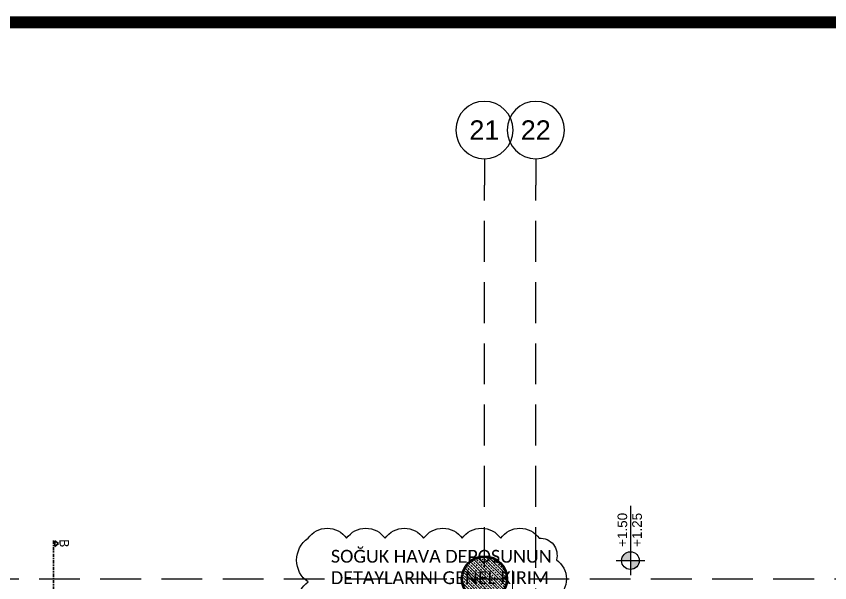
# Model space of a CAD drawing. Header units: millimetres. Extents: x -24 to 530668, y -246875 to -2983.
# Drawn here: x 260652 to 261918, y -105923 to -105042 of the extents above; entities that cross this region are included whole.
import ezdxf
from ezdxf.enums import TextEntityAlignment as Align

# ---------------------------------------------------------------- set-up
doc = ezdxf.new("R2010")
doc.units = ezdxf.units.MM
doc.linetypes.add('DASHDOTX2', pattern=[50.8, 25.4, -12.7, 0, -12.7])
doc.linetypes.add('DASHED2', pattern=[9.525, 6.35, -3.175])
doc.layers.get('0').update_dxf_attribs({"lineweight": 20})
for name, color, linetype in [('0-HSL-HTC', 253, 'Continuous'), ('a_grid_label', 9, 'Continuous'), ('a_grid_label_1_1', 9, 'Continuous'), ('a_level_plan_1_1', 7, 'Continuous'), ('a_level_plan_1_100', 7, 'Continuous'), ('a_text_1_1000_english', 7, 'Continuous'), ('yazı', 11, 'Continuous')]:
    doc.layers.add(name, color=color, linetype=linetype)
for name, color, linetype, lineweight in [('t_kesitçizgisi', 7, 'DASHDOTX2', 30), ('t_tarama', 253, 'Continuous', 5), ('t_yazı', 23, 'Continuous', 25), ('X_S_COL_01$0$SC_COLS_SITU_E_SECT', 4, 'Continuous', 50)]:
    doc.layers.add(name, color=color, linetype=linetype, lineweight=lineweight)
doc.styles.get("Standard").update_dxf_attribs({"font": 'times.ttf', "height": 12})
doc.styles.add('txt_tur_1', font='arial.ttf', dxfattribs={"height": 1.5})
doc.styles.add('Ölçü50', font='calibri.ttf', dxfattribs={"width": 0.7})

# ---------------------------------------------------------------- blocks, each defined once
blk = doc.blocks.new('a_level_plan')
at = {"layer": 'a_level_plan_1_1'}
h = blk.add_hatch(color=256, dxfattribs=at)
h.paths.add_polyline_path([(1.38, 0, 0.414214), (0, 1.38), (0, 0)])
h.paths.add_polyline_path([(-1.38, 0, 0.414214), (0, -1.38), (0, 0)])
for p, q in [((0, 2.24), (0, -2.24)), ((8.52, 0), (-2.24, 0))]:
    blk.add_line(p, q, dxfattribs=at)
blk.add_circle((0, 0), 1.38, dxfattribs=at)
at = {"layer": 'a_level_plan_1_1', "style": 'txt_tur_1'}
for p in [(2.13, 0.5), (2.13, -1.78)]:
    blk.add_attdef('±0.00', p, '', height=1.5, dxfattribs=at)
blk = doc.blocks.new('a_grid label')
at = {"layer": 'a_grid_label'}
blk.add_line((0, 4.14), (0, 0), dxfattribs=at)
blk.add_circle((0, 8.6), 4.46, dxfattribs=at)
at = {"layer": 'a_grid_label', "style": 'txt_tur_1'}
blk.add_attdef('A1', text='', height=3, dxfattribs=at).set_placement((0, 7.25), align=Align.CENTER)

msp = doc.modelspace()

# ---------------------------------------------------------------- hatches: boundary and pattern name
at = {"layer": '0-HSL-HTC'}
h = msp.add_hatch(dxfattribs=at)
h.set_pattern_fill('ANSI33', color=12, angle=90, style=0)
h.set_pattern_definition([(135, (232235.527, -121067.091), (-4.490128, -4.490128), []), (135, (232235.527, -121062.601), (-4.490128, -4.490128), [3.175, -1.5875])])
edge = h.paths.add_edge_path()
edge.add_arc((261380.527, -105917.091), 35, 0, 360)

# ---------------------------------------------------------------- linework, layer by layer
at = {"color": 252, "const_width": 18.492, "elevation": 0}
msp.add_lwpolyline([(257052.561, -108874.598), (257052.561, -105051.157), (263229.562, -105051.157), (263229.562, -108874.598)], close=True, dxfattribs=at)
at = {"layer": 'a_grid_label_1_1', "linetype": 'DASHED2', "ltscale": 10}
for p, q in [((261380.527, -108567.091, -17966.192), (261380.527, -105304.828, -17966.192)), ((261460.527, -108567.091, -17966.192), (261460.527, -105304.828, -17966.192)), ((258877.517, -105917.091, -17966.192), (262145.31, -105917.091, -17966.192))]:
    msp.add_line(p, q, dxfattribs=at)
at = {"layer": 't_kesitçizgisi', "ltscale": 0.2}
msp.add_line((260709.4, -105857.384, 0), (260709.4, -108580.072, 0), dxfattribs=at)
at = {"layer": 't_kesitçizgisi'}
for p, q in [((260717.304, -105862.319), (260711.672, -105858.093)), ((260711.672, -105866.545), (260711.672, -105858.093)), ((260717.304, -105862.319), (260711.672, -105866.545))]:
    msp.add_line(p, q, dxfattribs=at)
at = {"layer": 't_tarama', "elevation": -17966.834}
msp.add_lwpolyline([(261424.477, -108546.541), (261424.477, -105903.937)], dxfattribs=at)
at = {"layer": 'X_S_COL_01$0$SC_COLS_SITU_E_SECT'}
msp.add_circle((261380.527, -105917.091), 35, dxfattribs=at)
at = {"layer": 'yazı'}
msp.add_lwpolyline([(261105.895, -105853.928, -0.52056705), (261165.895, -105853.928, -0.52056705), (261225.895, -105853.928, -0.52056705), (261285.895, -105853.928, -0.52056705), (261345.895, -105853.928, -0.52056705), (261405.895, -105853.928, -0.52056705), (261465.895, -105853.928, -0.52056705), (261492.586, -105887.237, -0.52056705), (261492.586, -105947.237, -0.52056705), (261492.586, -106007.237, -0.52056705), (261492.586, -106067.237, -0.52056705), (261466.594, -106101.245, -0.52056705), (261406.594, -106101.245, -0.52056705), (261346.594, -106101.245, -0.52056705), (261286.594, -106101.245, -0.52056705), (261226.594, -106101.245, -0.52056705), (261166.594, -106101.245, -0.52056705), (261106.594, -106101.245, -0.52056705), (261105.895, -106041.944, -0.52056705), (261105.895, -105981.944, -0.52056705), (261105.895, -105921.944, -0.52056705)], format="xyb", close=True, dxfattribs=at)

# ---------------------------------------------------------------- block references
at = {"layer": 'a_grid_label_1_1'}
ref = msp.add_blockref('a_grid label', (261380.527, -105304.828, -17966.192), dxfattribs=dict(at, xscale=-9.99999999999418, yscale=9.99999999999418, zscale=10))
ref.add_attrib('A1', '21', dxfattribs={"layer": 'a_grid_label', "height": 30, "style": 'txt_tur_1'}).set_placement((261380.527, -105233.825, -17966.192), align=Align.CENTER)
ref = msp.add_blockref('a_grid label', (261460.527, -105304.828, -17966.192), dxfattribs=dict(at, xscale=-9.99999999999418, yscale=9.99999999999418, zscale=10))
ref.add_attrib('A1', '22', dxfattribs={"layer": 'a_grid_label', "height": 30, "style": 'txt_tur_1'}).set_placement((261460.527, -105233.825, -17966.192), align=Align.CENTER)
at = {"layer": 'a_level_plan_1_100'}
ref = msp.add_blockref('a_level_plan', (261607.863, -105888.736, -17966.192), dxfattribs=dict(at, xscale=10, yscale=10, zscale=10, rotation=90))
ref.add_attrib('±0.00', '+1.50', (261602.816, -105867.428, -17966.192), dxfattribs={"layer": 'a_level_plan_1_1', "height": 15, "rotation": 90, "style": 'txt_tur_1'})
ref.add_attrib('±0.00', '+1.25', (261625.691, -105867.428, -17966.192), dxfattribs={"layer": 'a_level_plan_1_1', "height": 15, "rotation": 90, "style": 'txt_tur_1'})

# ---------------------------------------------------------------- texts
at = {"layer": 'a_text_1_1000_english', "color": 3, "insert": (261141.538, -105871.94), "char_height": 20, "width": 377.99207, "attachment_point": 1}
msp.add_mtext('{\\fCalibri|b0|i0|c162|p34;SOĞUK HAVA DEPOSUNUN DETAYLARINI GENEL KIRIM SÖKÜMDEN SONRA UYGULAMA FİRMASI TARAFINDAN BİLDİRİLMELİDİR}', dxfattribs=at)
at = {"layer": 't_yazı', "color": 1, "insert": (260718.935, -105867.995, 0), "char_height": 15, "width": 84.41262, "attachment_point": 9, "rotation": 270, "style": 'Ölçü50'}
msp.add_mtext('{\\fLucida Sans Unicode|b0|i0|c162|p34;\\W1;B}', dxfattribs=at)

doc.saveas('drawing.dxf')
